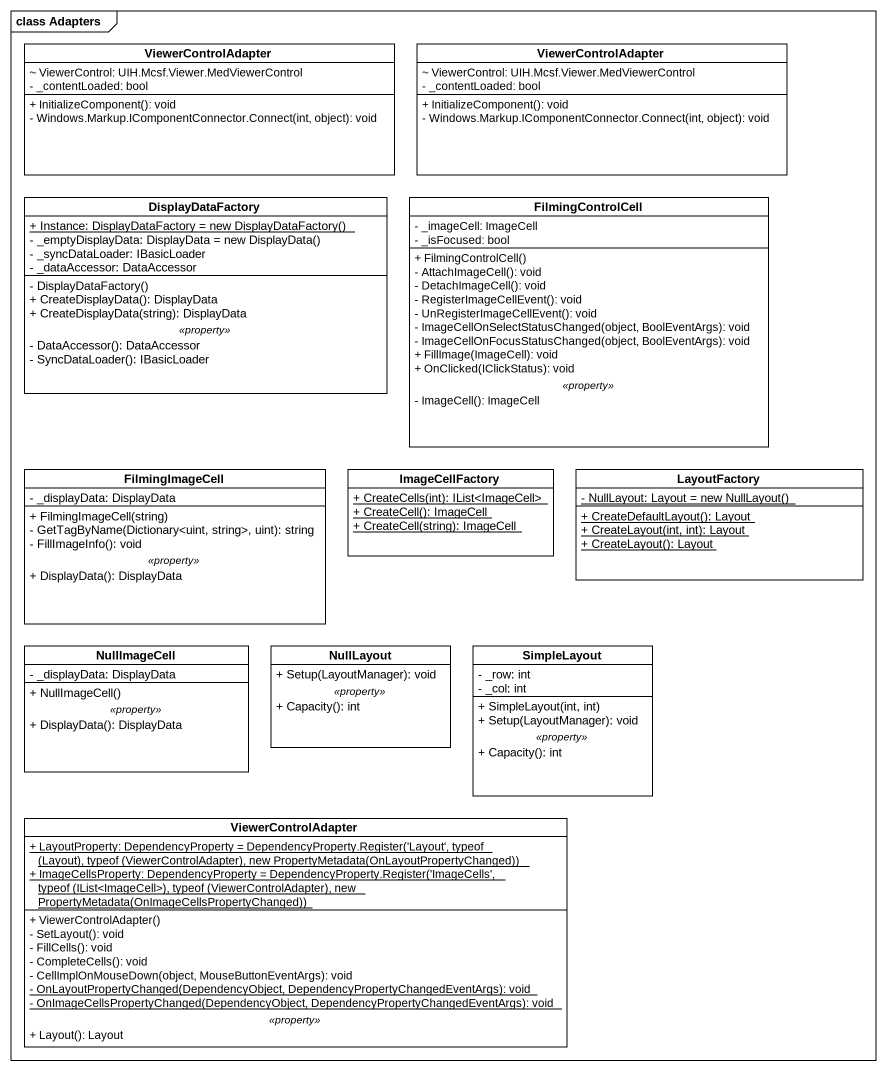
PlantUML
@startuml
mainframe class Adapters
hide circle
hide empty members
skinparam classAttributeIconSize 0
class ViewerControlAdapter {
  ~ ViewerControl: UIH.Mcsf.Viewer.MedViewerControl
  - _contentLoaded: bool
  + InitializeComponent(): void
  - Windows.Markup.IComponentConnector.Connect(int, object): void
}
class "ViewerControlAdapter" as ViewerControlAdapter_2 {
  ~ ViewerControl: UIH.Mcsf.Viewer.MedViewerControl
  - _contentLoaded: bool
  + InitializeComponent(): void
  - Windows.Markup.IComponentConnector.Connect(int, object): void
}
class DisplayDataFactory {
  {static} {field} + Instance: DisplayDataFactory = new DisplayDataFactory()
  {field} - _emptyDisplayData: DisplayData = new DisplayData()
  - _syncDataLoader: IBasicLoader
  - _dataAccessor: DataAccessor
  --
  - DisplayDataFactory()
  + CreateDisplayData(): DisplayData
  + CreateDisplayData(string): DisplayData
  .. <<property>> ..
  - DataAccessor(): DataAccessor
  - SyncDataLoader(): IBasicLoader
}
class FilmingControlCell {
  - _imageCell: ImageCell
  - _isFocused: bool
  --
  + FilmingControlCell()
  - AttachImageCell(): void
  - DetachImageCell(): void
  - RegisterImageCellEvent(): void
  - UnRegisterImageCellEvent(): void
  - ImageCellOnSelectStatusChanged(object, BoolEventArgs): void
  - ImageCellOnFocusStatusChanged(object, BoolEventArgs): void
  + FillImage(ImageCell): void
  + OnClicked(IClickStatus): void
  .. <<property>> ..
  - ImageCell(): ImageCell
}
class FilmingImageCell {
  - _displayData: DisplayData
  --
  + FilmingImageCell(string)
  - GetTagByName(Dictionary<uint, string>, uint): string
  - FillImageInfo(): void
  .. <<property>> ..
  + DisplayData(): DisplayData
}
class ImageCellFactory {
  {static} + CreateCells(int): IList<ImageCell>
  {static} + CreateCell(): ImageCell
  {static} + CreateCell(string): ImageCell
}
class LayoutFactory {
  {static} {field} - NullLayout: Layout = new NullLayout()
  {static} + CreateDefaultLayout(): Layout
  {static} + CreateLayout(int, int): Layout
  {static} + CreateLayout(): Layout
}
class NullImageCell {
  - _displayData: DisplayData
  --
  + NullImageCell()
  .. <<property>> ..
  + DisplayData(): DisplayData
}
class NullLayout {
  + Setup(LayoutManager): void
  .. <<property>> ..
  + Capacity(): int
}
class SimpleLayout {
  - _row: int
  - _col: int
  --
  + SimpleLayout(int, int)
  + Setup(LayoutManager): void
  .. <<property>> ..
  + Capacity(): int
}
class "ViewerControlAdapter" as ViewerControlAdapter_3 {
  {static} {field} + LayoutProperty: DependencyProperty = DependencyProperty.Register('Layout', typeof (Layout), typeof (ViewerControlAdapter), new PropertyMetadata(OnLayoutPropertyChanged))
  {static} {field} + ImageCellsProperty: DependencyProperty = DependencyProperty.Register('ImageCells', typeof (IList<ImageCell>), typeof (ViewerControlAdapter), new PropertyMetadata(OnImageCellsPropertyChanged))
  --
  + ViewerControlAdapter()
  - SetLayout(): void
  - FillCells(): void
  - CompleteCells(): void
  - CellImplOnMouseDown(object, MouseButtonEventArgs): void
  {static} - OnLayoutPropertyChanged(DependencyObject, DependencyPropertyChangedEventArgs): void
  {static} - OnImageCellsPropertyChanged(DependencyObject, DependencyPropertyChangedEventArgs): void
  .. <<property>> ..
  + Layout(): Layout
}
@enduml
